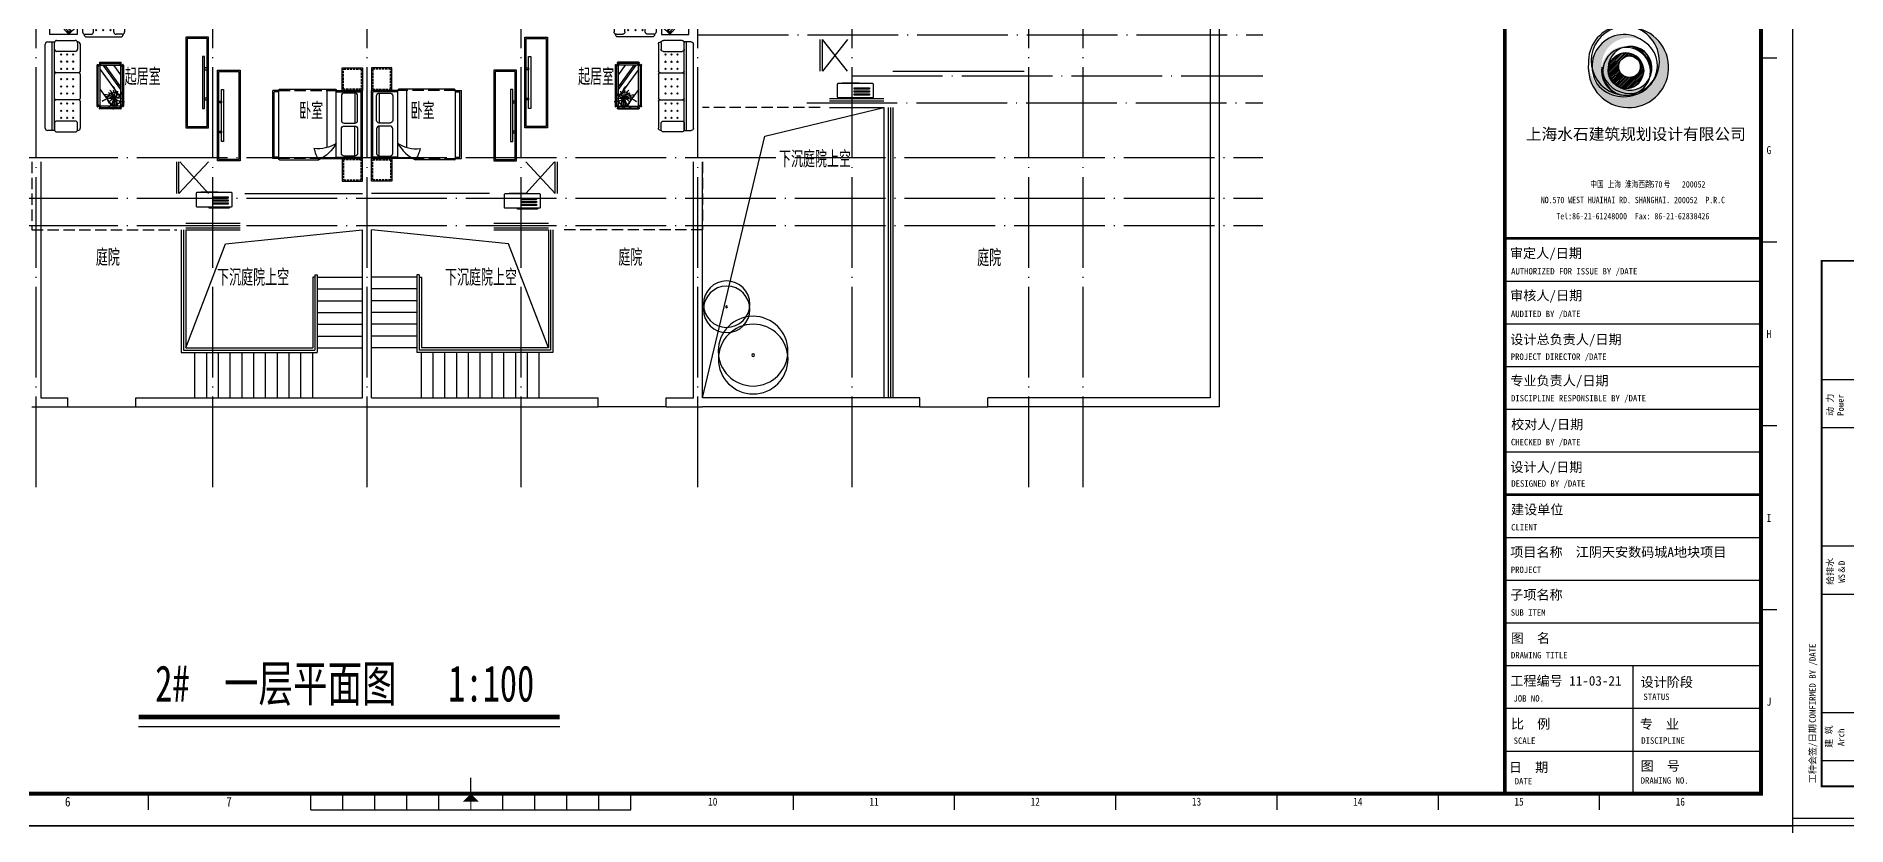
# Model space of a CAD drawing. Extents: x 921942 to 1159542, y -958603 to -790785.
# Drawn here: x 942581 to 982530, y -916648 to -899241 of the extents above; entities that cross this region are included whole.
import ezdxf
from ezdxf.enums import TextEntityAlignment as Align

# ---------------------------------------------------------------- set-up
doc = ezdxf.new("R2010")
doc.units = 0
doc.header["$LTSCALE"] = 1000
doc.header["$MEASUREMENT"] = 0
doc.linetypes.add('DASH', pattern=[0.35, 0.25, -0.1])
doc.linetypes.add('DOTE', pattern=[2.42, 2, -0.2, 0.02, -0.2])
doc.layers.get('0').update_dxf_attribs({"linetype": 'CONTINUOUS'})
for name, color, linetype in [('BALCONY', 6, 'CONTINUOUS'), ('DIM_SYMB', 3, 'CONTINUOUS'), ('DOTE', 1, 'DOTE'), ('FACE', 2, 'CONTINUOUS'), ('PUB_TEXT', 7, 'CONTINUOUS'), ('STAIR', 2, 'CONTINUOUS'), ('TT', 7, 'CONTINUOUS'), ('WINDOW', 4, 'CONTINUOUS'), ('厨卫', 8, 'CONTINUOUS'), ('图框', 255, 'CONTINUOUS'), ('家具', 8, 'CONTINUOUS'), ('树', 86, 'CONTINUOUS'), ('看线', 2, 'CONTINUOUS'), ('空调', 8, 'CONTINUOUS'), ('造型墙', 55, 'CONTINUOUS'), ('面积线', 3, 'CONTINUOUS')]:
    doc.layers.add(name, color=color, linetype=linetype)
doc.styles.add('DIM_FONT', font='SIMPLEX', dxfattribs={"width": 0.7, "bigfont": 'GBCBIG'})
doc.styles.get("Standard").update_dxf_attribs({"font": 'GBENOR', "bigfont": 'GBCBIG'})
doc.styles.add('TKZ1', font='SIMHEI.TTF', dxfattribs={"width": 0.7})
doc.styles.add('图签栏', font='SimSun.ttf')
doc.styles.add('长仿宋', font='SimSun.ttf', dxfattribs={"width": 0.7, "height": 5})

# ---------------------------------------------------------------- blocks, each defined once
blk = doc.blocks.new('空调机')
at = {"layer": '空调', "color": 8}
for p, q in [((2416486, -275315), (2416486, -275325)), ((2416849, -275305), (2416496, -275305)), ((2416859, -275325), (2416859, -275315))]:
    blk.add_line(p, q, dxfattribs=at)
blk.add_lwpolyline([(2416186, -275325), (2416946, -275325, -0.414214), (2416966, -275345), (2416966, -275615, -0.414214), (2416946, -275635), (2416186, -275635, -0.414214), (2416166, -275615), (2416166, -275345, -0.414214)], format="xyb", close=True, dxfattribs=at)
for points in [[(2416235, -275664), (2416675, -275664), (2416675, -275649), (2416235, -275649)], [(2416256, -275445), (2416592, -275445), (2416592, -275416), (2416256, -275416)], [(2416256, -275511), (2416592, -275511), (2416592, -275482), (2416256, -275482)], [(2416256, -275577), (2416592, -275577), (2416592, -275548), (2416256, -275548)]]:
    blk.add_lwpolyline(points, close=True, dxfattribs=at)
for centre, start, end in [((2416496, -275315), 90, 180), ((2416849, -275315), 0, 90)]:
    blk.add_arc(centre, 10, start, end, dxfattribs=at)
blk = doc.blocks.new('asfdfgfhfg')
at = {"layer": '家具', "color": 6}
for p, q in [((-694, 1502), (-729, 1600)), ((-683, 1543), (-673, 1632)), ((-651, 1566), (-616, 1640)), ((-632, 1568), (-564, 1629)), ((-677, 1466), (-777, 1525)), ((-649, 1450), (-776, 1433)), ((-609, 1454), (-722, 1355)), ((-583, 1478), (-618, 1320)), ((-611, 1564), (-511, 1595)), ((-598, 1556), (-471, 1530)), ((-581, 1533), (-467, 1445)), ((-575, 1501), (-521, 1357))]:
    blk.add_line(p, q, dxfattribs=at)
at = {"layer": '家具'}
for p, q in [((-54, 1595), (-54, 1745)), ((-54, 1645), (809, 1645)), ((-4, 1795), (759, 1795)), ((809, 1745), (809, 1592)), ((-575, 1274), (-405, 1443)), ((-386, 1085), (-575, 1274)), ((-556, 1274), (-509, 1227)), ((-504, 1326), (-551, 1278)), ((-551, 1278), (-509, 1236)), ((-532, 1278), (-504, 1307)), ((-532, 1278), (-381, 1128)), ((-509, 1236), (-499, 1245)), ((-509, 1227), (-495, 1241)), ((-462, 1283), (-504, 1326)), ((-353, 1156), (-504, 1307)), ((-452, 1283), (-499, 1330)), ((-386, 1406), (-471, 1321)), ((-471, 1321), (-433, 1283)), ((-471, 1274), (-462, 1283)), ((-466, 1269), (-452, 1283)), ((-452, 1302), (-367, 1387)), ((-433, 1283), (-348, 1368)), ((-405, 1443), (-216, 1255)), ((-348, 1368), (-386, 1406)), ((-216, 1255), (-386, 1085)), ((-325, 1297), (-363, 1260)), ((-363, 1260), (-306, 1203)), ((-268, 1241), (-325, 1297)), ((-306, 1203), (-268, 1241)), ((-87, 1545), (-87, 1134)), ((-54, 1595), (809, 1595)), ((102, 1595), (-37, 1595)), ((152, 1134), (152, 1545)), ((198, 1453), (229, 1423)), ((229, 1453), (198, 1423)), ((198, 1326), (229, 1296)), ((229, 1326), (198, 1296)), ((356, 1453), (386, 1423)), ((386, 1453), (356, 1423)), ((356, 1326), (386, 1296)), ((386, 1326), (356, 1296)), ((514, 1453), (544, 1423)), ((544, 1453), (514, 1423)), ((514, 1326), (544, 1296)), ((544, 1326), (514, 1296)), ((602, 1134), (602, 1545)), ((652, 1595), (792, 1595)), ((842, 1545), (842, 1134)), ((-909, -988), (-909, 862)), ((-859, 912), (-706, 912)), ((-759, -1038), (-759, 912)), ((-709, -1038), (-709, 912)), ((-709, 755), (-709, 896)), ((-659, 946), (-247, 946)), ((-424, 1151), (-414, 1161)), ((-381, 1109), (-424, 1151)), ((-386, 1189), (-377, 1198)), ((-334, 1156), (-381, 1109)), ((-381, 1128), (-353, 1156)), ((-377, 1198), (-334, 1156)), ((-197, 912), (-189, 912)), ((-197, 896), (-197, 755)), ((-139, 862), (-139, 264)), ((-54, 1084), (-54, 1075)), ((-37, 1084), (102, 1084)), ((-4, 1025), (759, 1025)), ((198, 1189), (229, 1159)), ((229, 1189), (198, 1159)), ((386, 1189), (356, 1159)), ((356, 1189), (386, 1159)), ((514, 1189), (544, 1159)), ((544, 1189), (514, 1159)), ((792, 1084), (652, 1084)), ((809, 1084), (809, 1075)), ((-247, 705), (-659, 705)), ((-546, 651), (-576, 620)), ((-546, 620), (-576, 651)), ((-546, 463), (-576, 493)), ((-546, 493), (-576, 463)), ((-409, 651), (-439, 620)), ((-409, 620), (-439, 651)), ((-409, 493), (-439, 463)), ((-409, 463), (-439, 493)), ((-282, 651), (-312, 620)), ((-282, 620), (-312, 651)), ((-282, 493), (-312, 463)), ((-282, 463), (-312, 493)), ((236, -505), (236, 404)), ((246, 414), (251, 414)), ((261, 368), (333, 440)), ((261, 396), (305, 440)), ((261, -505), (261, 404)), ((287, 455), (287, 450)), ((297, 465), (756, 465)), ((297, 440), (756, 440)), ((364, 400), (751, -134)), ((407, 400), (751, -75)), ((595, 400), (751, 185)), ((791, 368), (719, 440)), ((791, 396), (747, 440)), ((766, 455), (766, 450)), ((791, 404), (791, -505)), ((806, 414), (801, 414)), ((816, 404), (816, -505)), ((-169, 235), (-679, 235)), ((-546, 335), (-576, 305)), ((-546, 305), (-576, 335)), ((-546, 75), (-576, 105)), ((-546, 105), (-576, 75)), ((-409, 335), (-439, 305)), ((-409, 305), (-439, 335)), ((-409, 75), (-439, 105)), ((-409, 105), (-439, 75)), ((-282, 335), (-312, 305)), ((-282, 305), (-312, 335)), ((-282, 75), (-312, 105)), ((-282, 105), (-312, 75)), ((-139, 206), (-139, -332)), ((301, 305), (751, -315)), ((-169, -361), (-679, -361)), ((-546, -52), (-576, -82)), ((-546, -82), (-576, -52)), ((-546, -240), (-576, -210)), ((-546, -210), (-576, -240)), ((-409, -82), (-439, -52)), ((-409, -52), (-439, -82)), ((-409, -240), (-439, -210)), ((-409, -210), (-439, -240)), ((-282, -82), (-312, -52)), ((-282, -52), (-312, -82)), ((-282, -240), (-312, -210)), ((-282, -210), (-312, -240)), ((-139, -390), (-139, -988)), ((301, -138), (565, -500)), ((-546, -431), (-576, -461)), ((-546, -461), (-576, -431)), ((-546, -619), (-576, -588)), ((-546, -588), (-576, -619)), ((-546, -746), (-576, -776)), ((-546, -776), (-576, -746)), ((-409, -431), (-439, -461)), ((-409, -461), (-439, -431)), ((-409, -588), (-439, -619)), ((-409, -619), (-439, -588)), ((-409, -746), (-439, -776)), ((-409, -776), (-439, -746)), ((-282, -431), (-312, -461)), ((-282, -461), (-312, -431)), ((-282, -588), (-312, -619)), ((-282, -619), (-312, -588)), ((-282, -746), (-312, -776)), ((-282, -776), (-312, -746)), ((246, -515), (251, -515)), ((261, -468), (333, -540)), ((261, -496), (305, -540)), ((287, -555), (287, -550)), ((756, -540), (297, -540)), ((756, -565), (297, -565)), ((791, -468), (719, -540)), ((791, -496), (747, -540)), ((766, -555), (766, -550)), ((806, -515), (801, -515)), ((-709, -1038), (-859, -1038)), ((-709, -881), (-709, -1021)), ((-247, -831), (-659, -831)), ((-659, -1071), (-247, -1071)), ((-197, -1021), (-197, -881)), ((-197, -1038), (-189, -1038))]:
    blk.add_line(p, q, dxfattribs=at)
for points in [[(-805, 1679), (-205, 1679), (-205, 1079), (-805, 1079)], [(301, 400), (751, 400), (751, -500), (301, -500)]]:
    blk.add_lwpolyline(points, close=True, dxfattribs=at)
at = {"layer": '家具', "color": 3, "const_width": 12}
for points in [[(415, -356, 1), (415, -368, 1)], [(484, -251, 1), (484, -263, 1)], [(540, -295, 1), (540, -307, 1)], [(540, -336, 1), (540, -348, 1)], [(547, -221, 1), (547, -233, 1)], [(597, -328, 1), (597, -340, 1)], [(606, -309, 1), (606, -321, 1)], [(610, -339, 1), (610, -351, 1)], [(616, -325, 1), (616, -337, 1)], [(629, -320, 1), (629, -332, 1)], [(643, -155, 1), (643, -167, 1)], [(649, -284, 1), (649, -296, 1)], [(672, -257, 1), (672, -269, 1)], [(550, -449, 1), (550, -461, 1)], [(613, -518, 1), (613, -530, 1)], [(686, -441, 1), (686, -453, 1)]]:
    blk.add_lwpolyline(points, format="xyb", close=True, dxfattribs=at)
at = {"layer": '家具', "color": 6}
for centre, radius in [((-623, 1480), 160), ((-634, 1508), 60)]:
    blk.add_circle(centre, radius, dxfattribs=at)
at = {"layer": '家具'}
blk.add_circle((609, -339), 144, dxfattribs=at)
for centre, radius, start, end in [((-4, 1745), 50, 90, 180), ((759, 1745), 50, 0, 90), ((-37, 1545), 50, 90, 180), ((102, 1545), 50, 0, 90), ((652, 1545), 50, 90, 180), ((792, 1545), 50, 0, 90), ((-859, 862), 50, 90, 180), ((-659, 896), 50, 90, 180), ((-247, 896), 50, 0, 90), ((-189, 862), 50, 0, 90), ((-37, 1134), 50, 180, 270), ((-4, 1075), 50, 180, 270), ((102, 1134), 50, 270, 0), ((652, 1134), 50, 180, 270), ((759, 1075), 50, 270, 0), ((792, 1134), 50, 270, 0), ((-659, 755), 50, 180, 270), ((-247, 755), 50, 270, 0), ((246, 404), 10, 90, 180), ((251, 404), 10, 0, 90), ((297, 455), 10, 90, 180), ((297, 450), 10, 180, 270), ((756, 455), 10, 0, 90), ((756, 450), 10, 270, 0), ((801, 404), 10, 90, 180), ((806, 404), 10, 0, 90), ((-679, 265), 30, 180, 270), ((-679, 205), 30, 90, 180), ((-169, 265), 30, 270, 0), ((-169, 205), 30, 0, 90), ((-679, -331), 30, 180, 270), ((-679, -391), 30, 90, 180), ((-169, -331), 30, 270, 0), ((-169, -391), 30, 0, 90), ((246, -505), 10, 180, 270), ((251, -505), 10, 270, 0), ((297, -550), 10, 90, 180), ((297, -555), 10, 180, 270), ((756, -550), 10, 0, 90), ((756, -555), 10, 270, 0), ((801, -505), 10, 180, 270), ((806, -505), 10, 270, 0), ((-859, -988), 50, 180, 270), ((-659, -881), 50, 90, 180), ((-659, -1021), 50, 180, 270), ((-247, -881), 50, 0, 90), ((-247, -1021), 50, 270, 0), ((-189, -988), 50, 270, 0)]:
    blk.add_arc(centre, radius, start, end, dxfattribs=at)
at = {"layer": '家具', "color": 3}
for centre, radius, start, end in [((550, -656), 325, 81.2496, 128.2333), ((424, -513), 260, 44.4861, 99.3762), ((461, -645), 346, 65.0888, 95.9637), ((315, -300), 287, 301.315, 352.1378), ((439, -395), 190, 24.0956, 76.2953), ((-633, 982), 1790, 309.0488, 312.6799), ((329, -375), 291, 13.0452, 49.7766), ((-32, -299), 642, 340.5249, 357.8244), ((395, -436), 234, 323.3231, 25.7633), ((366, -260), 293, 348.5516, 40.9815), ((121, -311), 502, 358.3286, 18.729), ((1027, 363), 810, 238.9873, 250.361), ((496, -453), 169, 332.9909, 45.9102), ((565, -207), 126, 298.8901, 348.4579), ((435, -141), 259, 318.7581, 353.8624), ((606, -140), 193, 276.9904, 348.0284), ((453, -480), 233, 355.8741, 36.9558), ((648, -813), 490, 73.8561, 89.1105), ((816, -188), 219, 252.9456, 276.4814)]:
    blk.add_arc(centre, radius, start, end, dxfattribs=at)
at = {"layer": '家具', "style": 'DIM_FONT', "width": 0.8, "flags": 9}
for tag, p, rotation in [('YSIZE', (377, 1795), 180), ('XSIZE', (377, 1795), 180), ('YSIZE', (-909, -63), 270), ('XSIZE', (-909, -63), 270)]:
    blk.add_attdef(tag, p, '', height=0.5, rotation=rotation, dxfattribs=at)
blk = doc.blocks.new('A$C2FB07499')
at = {"layer": '家具', "ltscale": 0.5}
blk.add_lwpolyline([(500, 0), (0, 0), (0, 2000), (500, 2000)], close=True, dxfattribs=at)
at = {"layer": '家具', "color": 251, "ltscale": 40}
for points in [[(470, 30), (30, 30), (30, 1970), (470, 1970)], [(368, 1572), (415, 1572), (415, 428), (368, 428)], [(415, 1381), (480, 1381), (480, 1343), (415, 1343)], [(415, 717), (480, 717), (480, 679), (415, 679)]]:
    blk.add_lwpolyline(points, close=True, dxfattribs=at)
blk = doc.blocks.new('dgfgf')
at = {"layer": '家具'}
blk.add_lwpolyline([(7597, -62676), (7147, -62676), (7147, -63176), (7597, -63176), (7597, -62676), (7517, -62676)], dxfattribs=at)
at = {"layer": '家具', "color": 251, "linetype": 'DASH', "ltscale": 0.2}
blk.add_lwpolyline([(7567, -62706), (7177, -62706), (7177, -63146), (7567, -63146)], close=True, dxfattribs=at)
blk = doc.blocks.new('A$C72813290')
at = {"layer": '家具'}
for p, q in [((579, 2000), (0, 2000)), ((0, 500), (0, 2000)), ((579, 500), (579, 2010)), ((1830, 2030), (599, 2030)), ((779, 753), (779, 2030)), ((1850, 500), (1850, 2000)), ((1850, 2000), (1980, 2000)), ((1980, 500), (1980, 2000)), ((30, 530), (30, 1970)), ((579, 1970), (30, 1970)), ((170, 1945), (170, 1283)), ((1850, 1970), (1950, 1970)), ((1950, 530), (1950, 1970)), ((170, 555), (170, 1217)), ((912, 500), (0, 500)), ((579, 530), (30, 530)), ((1830, 470), (967, 470)), ((1850, 530), (1950, 530)), ((1850, 500), (1980, 500))]:
    blk.add_line(p, q, dxfattribs=at)
at = {"layer": '家具', "linetype": 'DASH'}
for p, q in [((1850, 2000), (579, 2000)), ((912, 500), (1850, 500))]:
    blk.add_line(p, q, dxfattribs=at)
at = {"layer": '家具'}
for points in [[(170, 1945), (405, 1945, -0.414214), (465, 1885), (465, 1343, -0.414214), (405, 1283), (170, 1283, -0.414214), (110, 1343), (110, 1885, -0.414214)], [(170, 555), (405, 555, 0.414214), (465, 615), (465, 1157, 0.414214), (405, 1217), (170, 1217, 0.414214), (110, 1157), (110, 615, 0.414214)]]:
    blk.add_lwpolyline(points, format="xyb", close=True, dxfattribs=at)
blk.add_lwpolyline([(579, 833, 0.180302), (1071, 725, -0.088637), (967, 470, 28871.271551)], format="xyb", dxfattribs=at)
for centre, radius, start, end in [((599, 2010), 20, 90, 180), ((1819, 2001), 30.7, 357.6884, 69.6917), ((1392, 1313), 944, 210.6075, 243.2773), ((1819, 499), 30.7, 290.3566, 2.3152)]:
    blk.add_arc(centre, radius, start, end, dxfattribs=at)
blk.add_blockref('dgfgf', (-7147, 65176), dxfattribs=at)
at = {"layer": '家具', "xscale": -1, "rotation": 180}
blk.add_blockref('dgfgf', (-7147, -62676), dxfattribs=at)
blk = doc.blocks.new('$plan$00000428')
for centre, radius in [((-45, 29), 445), ((39, -27), 445), ((-3, 1), 18.1)]:
    blk.add_circle(centre, radius)
at = {"width": 0.8, "flags": 9}
for tag in ['YSIZE', 'XSIZE']:
    blk.add_attdef(tag, (-5, 0), '', height=0.2, dxfattribs=at)
blk = doc.blocks.new('A$C790473E3')
at = {"layer": 'FACE'}
blk.add_hatch(color=256, dxfattribs=at).paths.add_polyline_path([(12277, 22805, -0.43582423), (25158, 38243, 0.40349822), (8203, 25238, -0.61544517), (35207, 40694, 0.91316991), (6565, 13084, -0.18593916), (0, 27582, 2.29498981), (29364, 49669, -0.74337417), (29147, 8589, 0.27041132), (38508, 20344, -0.44566281), (20141, 12365, -0.32623171)])
h = blk.add_hatch(dxfattribs=at)
h.set_pattern_fill('ANSI31', color=256, scale=6118.035339, style=0)
h.set_pattern_definition([(45, (-835537.9, 198731.2), (-540.76303, 540.76303), [])])
h.paths.add_polyline_path([(34441, 22970, 1.00745479), (12277, 22805, 0.99260037)])
h.paths.add_polyline_path([(18828, 25457, -1), (32328, 25457, -1)], flags=16)
blk.add_circle((23359, 22970), 11082, dxfattribs=at)
at = {"layer": 'FACE', "color": 2}
blk.add_circle((25578, 25457), 6750, dxfattribs=at)
for centre, radius, start, end in [((24948, 24977), 25084, 174.038692, 79.861542), ((22142, 25587), 19974, 49.145957, 218.751509), ((23075, 29161), 21450, 286.445455, 72.950093), ((25605, 26152), 17427, 56.564441, 183.004516), ((23426, 22946), 15395, 83.539592, 171.435544), ((25891, 24539), 13724, 93.061268, 187.256224), ((23359, 22970), 11082, 253.122954, 180.85108), ((22101, 28855), 22137, 183.29715, 225.430105), ((25737, 24611), 13464, 245.440082, 341.523102), ((23754, 22488), 14908, 291.206809, 351.732962)]:
    blk.add_arc(centre, radius, start, end, dxfattribs=at)
blk = doc.blocks.new('图框2')
at = {"layer": '图框', "color": 0}
for p, q in [((84100, 59400), (0, 59400)), ((0, 0), (0, 59400)), ((84100, 0), (84100, 59400)), ((83600, 23960), (83100, 23960)), ((83600, 18220), (83100, 18220)), ((900, 17400), (2500, 17400)), ((900, 17400), (2500, 17400)), ((75100, 17000), (83100, 17000)), ((75100, 15667), (83100, 15667)), ((75100, 14333), (83100, 14333)), ((900, 13700), (2500, 13700)), ((75100, 13000), (83100, 13000)), ((83600, 12480), (83100, 12480)), ((900, 12200), (2500, 12200)), ((75100, 11667), (83100, 11667)), ((900, 8500), (2500, 8500)), ((75100, 9000), (83100, 9000)), ((75100, 7667), (83100, 7667)), ((900, 7000), (2500, 7000)), ((75100, 6333), (83100, 6333)), ((83600, 6740), (83100, 6740)), ((75100, 5000), (83100, 5000)), ((79100, 5000), (79100, 1000)), ((75100, 3667), (83100, 3667)), ((900, 3300), (2500, 3300)), ((75100, 2333), (83100, 2333)), ((900, 1800), (2500, 1800)), ((42800, 1000), (42800, 1500)), ((32725, 500), (32725, 1000)), ((37800, 500), (37800, 1000)), ((38800, 500), (38800, 1000)), ((39800, 500), (39800, 1000)), ((40800, 500), (40800, 1000)), ((41800, 500), (41800, 1000)), ((43800, 500), (43800, 1000)), ((44800, 500), (44800, 1000)), ((45800, 500), (45800, 1000)), ((46800, 500), (46800, 1000)), ((47800, 500), (47800, 1000)), ((52875, 500), (52875, 1000)), ((57912, 500), (57912, 1000)), ((62950, 500), (62950, 1000)), ((67988, 500), (67988, 1000)), ((73025, 500), (73025, 1000)), ((78062, 500), (78062, 1000)), ((0, 0), (84100, 0)), ((37800, 500), (47800, 500))]:
    blk.add_line(p, q, dxfattribs=at)
at = {"layer": '图框', "color": 0, "const_width": 120}
blk.add_lwpolyline([(83100, 58400), (2500, 58400), (2500, 1000), (83100, 1000)], close=True, dxfattribs=at)
at = {"layer": '图框', "color": 0}
for points, const_width in [([(75100, 58400), (75100, 1000)], 120), ([(75100, 18333), (83100, 18333)], 80), ([(75100, 18333), (83100, 18333)], 66.7), ([(2500, 1000), (900, 1000), (900, 17400), (2500, 17400)], 60), ([(75100, 10333), (83100, 10333)], 80), ([(42800, 750), (42800, 500)], 30)]:
    blk.add_lwpolyline(points, dxfattribs=dict(at, const_width=const_width))
blk.add_solid([(42550, 750), (43050, 750), (42800, 1000)], dxfattribs=at)
at = {"layer": '图框', "color": 0, "linetype": 'ByBlock', "xscale": 0.04999999701976776, "yscale": 0.05000000447034836, "zscale": 0.05}
blk.add_blockref('A$C790473E3', (77715, 22421), dxfattribs=at)
at = {"layer": '图框', "color": 0, "style": 'TKZ1'}
blk.add_text('上海水石建筑规划设计有限公司', height=360, dxfattribs=at).set_placement((79192, 21597), align=Align.MIDDLE)
for s, height, width, p in [('G', 250, 0.85, (83350, 21090)), ('中国 上海 淮海西路   号    ', 200, 0.75, (79264, 20033)), ('570     200052 ', 200, 0.75, (80571, 20021)), ('NO.570 WEST HUAIHAI RD. SHANGHAI. 200052  P.R.C', 200, 0.75, (79100, 19533)), ('Tel:86-21-61248000  Fax: 86-21-62838426', 200, 0.75, (79100, 19033)), ('H', 250, 0.85, (83350, 15350)), ('I', 250, 0.85, (83350, 9610)), ('J', 250, 0.85, (83350, 3870)), ('6', 300, 0.85, (30206, 750)), ('7', 300, 0.85, (35244, 750)), ('10', 250, 0.85, (50356, 750)), ('11', 250, 0.85, (55394, 750)), ('12', 250, 0.85, (60431, 750)), ('13', 250, 0.85, (65469, 750)), ('14', 250, 0.85, (70506, 750)), ('15', 250, 0.85, (75544, 750)), ('16', 250, 0.85, (80581, 750))]:
    blk.add_text(s, height=height, dxfattribs=dict(at, width=width)).set_placement(p, align=Align.MIDDLE)
at = {"layer": '图框', "color": 0, "style": '图签栏'}
for s, height, p in [('审定人/日期', 300, (75260, 17722)), ('AUTHORIZED FOR ISSUE BY /DATE', 200, (75295, 17208)), ('审核人/日期', 300, (75266, 16402)), ('AUDITED BY /DATE', 200, (75288, 15876)), ('设计总负责人/日期', 300, (75272, 15030)), ('PROJECT DIRECTOR /DATE', 200, (75284, 14542)), ('专业负责人/日期', 300, (75272, 13744)), ('DISCIPLINE RESPONSIBLE BY /DATE', 200, (75292, 13246)), ('校对人/日期', 300, (75296, 12378)), ('CHECKED BY /DATE', 200, (75290, 11877)), ('设计人/日期', 300, (75274, 11045)), ('DESIGNED BY /DATE', 200, (75301, 10583)), ('建设单位', 300, (75293, 9720)), ('CLIENT', 200, (75297, 9217)), ('项目名称  江阴天安数码城A地块项目', 300, (75269, 8393)), ('PROJECT', 200, (75285, 7890)), ('子项名称  ', 300, (75269, 7060)), ('SUB ITEM', 200, (75285, 6557)), ('图  名', 300, (75285, 5706)), ('DRAWING TITLE', 200, (75291, 5224)), ('工程编号 11-03-21', 300, (75271, 4374)), ('设计阶段', 300, (79340, 4335)), ('JOB NO.', 200, (75369, 3875)), ('STATUS', 200, (79430, 3927)), ('比  例', 300, (75290, 3030)), ('专  业', 300, (79318, 3025)), ('SCALE', 200, (75375, 2555)), ('DISCIPLINE', 200, (79361, 2559)), ('日  期', 300, (75226, 1677)), ('图  号', 300, (79342, 1717)), ('DATE', 200, (75408, 1290)), ('DRAWING NO.', 200, (79344, 1311))]:
    blk.add_text(s, height=height, dxfattribs=at).set_placement(p)
for s, p in [('动 力', (1156, 12907)), ('给排水', (1156, 7707)), ('建 筑', (1116, 2550))]:
    blk.add_text(s, height=200, rotation=90, dxfattribs=at).set_placement(p, align=Align.MIDDLE)
for s, height, p in [('Power', 200, (1588, 12561)), ('WS＆D', 200, (1623, 7351)), ('CONFIRMED BY /DATE', 202.02, (712, 2979)), ('日期', 202, (713, 2372)), ('工种会签/', 202, (714, 1094)), ('Arch', 200, (1602, 2253))]:
    blk.add_text(s, height=height, rotation=90, dxfattribs=at).set_placement(p)
blk = doc.blocks.new('asfsdgdfhfgj')
at = {"layer": 'DOTE', "linetype": 'DOTE'}
for p, q in [((-21500, -13382), (-21500, 15060)), ((-20100, 4292), (-20100, 15060)), ((-16800, 4292), (-16800, 15060)), ((-14900, -13382), (-14900, 15060)), ((-13400, 6892), (-13400, 15060)), ((-10700, -13382), (-10700, 15060)), ((-5900, 1092), (-5900, 15060)), ((-900, 1092), (-900, 15060)), ((1500, 6892), (1500, 15060)), ((3900, -13382), (3900, 15060)), ((6300, 6892), (6300, 15060)), ((8200, 6892), (8200, 15060)), ((11200, -13382), (11200, 15060)), ((12400, -13382), (12400, 15060)), ((-23001, 11692), (16361, 11692)), ((6300, 10892), (16361, 10892)), ((6300, 10292), (16361, 10292)), ((-23001, 9092), (3900, 9092)), ((-23001, 7892), (-14900, 7892)), ((-14900, 6892), (16361, 6892)), ((-9100, 4892), (16361, 4892)), ((-23001, 4292), (-10700, 4292)), ((-17900, -13382), (-17900, 2992)), ((7300, 2392), (16361, 2392)), ((7300, -13382), (7300, 2392)), ((-23001, 1892), (-19100, 1892)), ((-6800, -13382), (-6800, 1092)), ((-3400, -13382), (-3400, 1092)), ((0, -13382), (0, 1092)), ((3900, 392), (16361, 392)), ((-23001, -1908), (-14900, -1908)), ((-23001, -2508), (-14900, -2508)), ((3900, -3408), (16361, -3408)), ((7300, -4308), (16361, -4308)), ((6300, -4908), (16361, -4908)), ((-23001, -6108), (16361, -6108)), ((-23001, -7008), (16361, -7008)), ((-23001, -7608), (16361, -7608))]:
    blk.add_line(p, q, dxfattribs=at)

msp = doc.modelspace()

# ---------------------------------------------------------------- linework, layer by layer
at = {"layer": 'BALCONY', "color": 8}
for p, q in [((960081, -900612), (961281, -900612)), ((960081, -900812), (961281, -900812)), ((945881, -903362), (947081, -903362)), ((945881, -903512), (947081, -903512)), ((952681, -903362), (953881, -903362)), ((952681, -903512), (953881, -903512))]:
    msp.add_line(p, q, dxfattribs=at)
at = {"layer": 'BALCONY'}
for p, q in [((960081, -900662), (961281, -900662)), ((960081, -900712), (961281, -900712)), ((961381, -900812), (961381, -907212)), ((961431, -900812), (961431, -907212)), ((945781, -903512), (945781, -906212)), ((945831, -903512), (945831, -906162)), ((945881, -903412), (947081, -903412)), ((945881, -903462), (947081, -903462)), ((952681, -903412), (953881, -903412)), ((952681, -903462), (953881, -903462)), ((953931, -903512), (953931, -906162)), ((953981, -903512), (953981, -906212)), ((948732, -904502), (948732, -906162)), ((948732, -904502), (948782, -904502)), ((948782, -904502), (948782, -906212)), ((950980, -904502), (950980, -906212)), ((951030, -904502), (950980, -904502)), ((951030, -904502), (951030, -906162)), ((945781, -906212), (948782, -906212)), ((945831, -906162), (948732, -906162)), ((953981, -906212), (950980, -906212)), ((953931, -906162), (951030, -906162))]:
    msp.add_line(p, q, dxfattribs=at)
at = {"layer": 'DIM_SYMB', "const_width": 105}
msp.add_lwpolyline([(944840, -914248), (954134, -914248)], dxfattribs=at)
at = {"layer": 'DIM_SYMB'}
msp.add_lwpolyline([(944840, -914458), (954134, -914458)], dxfattribs=at)
at = {"layer": 'STAIR'}
for p, q in [((948782, -904552), (949782, -904552)), ((948782, -904812), (949782, -904812)), ((950980, -904552), (949980, -904552)), ((950980, -904812), (949980, -904812)), ((948782, -905072), (949782, -905072)), ((950980, -905072), (949980, -905072)), ((948782, -905332), (949782, -905332)), ((948782, -905592), (949782, -905592)), ((950980, -905332), (949980, -905332)), ((950980, -905592), (949980, -905592)), ((948782, -905852), (949782, -905852)), ((950980, -905852), (949980, -905852)), ((946082, -907212), (946082, -906212)), ((946342, -907212), (946342, -906212)), ((946602, -907212), (946602, -906212)), ((946862, -907212), (946862, -906212)), ((947122, -907212), (947122, -906212)), ((947382, -907212), (947382, -906212)), ((947642, -907212), (947642, -906212)), ((947902, -907212), (947902, -906212)), ((948162, -907212), (948162, -906212)), ((948422, -907212), (948422, -906212)), ((948682, -907212), (948682, -906212)), ((948782, -906112), (949782, -906112)), ((950980, -906112), (949980, -906112)), ((951080, -907212), (951080, -906212)), ((951340, -907212), (951340, -906212)), ((951600, -907212), (951600, -906212)), ((951860, -907212), (951860, -906212)), ((952120, -907212), (952120, -906212)), ((952380, -907212), (952380, -906212)), ((952640, -907212), (952640, -906212)), ((952900, -907212), (952900, -906212)), ((953160, -907212), (953160, -906212)), ((953420, -907212), (953420, -906212)), ((953680, -907212), (953680, -906212))]:
    msp.add_line(p, q, dxfattribs=at)
at = {"layer": 'WINDOW'}
for p, q in [((943281, -907412), (944781, -907412)), ((956481, -907412), (954981, -907412)), ((962081, -907412), (963581, -907412))]:
    msp.add_line(p, q, dxfattribs=at)
at = {"layer": '家具'}
for p, q in [((959881, -900012), (959881, -899312)), ((959931, -900012), (959931, -899312)), ((960481, -899312), (959931, -900012)), ((960481, -900012), (959931, -899312)), ((945681, -902712), (945681, -902012)), ((945731, -902712), (945731, -902012)), ((946381, -902012), (945731, -902712)), ((945749, -902012), (946381, -902712)), ((954013, -902012), (953381, -902712)), ((953381, -902012), (954031, -902712)), ((954031, -902712), (954031, -902012)), ((954081, -902712), (954081, -902012))]:
    msp.add_line(p, q, dxfattribs=at)
at = {"layer": '看线'}
for p, q in [((961481, -900012), (964381, -900012)), ((947181, -902712), (949781, -902712)), ((952581, -902712), (949981, -902712))]:
    msp.add_line(p, q, dxfattribs=at)
at = {"layer": '看线', "linetype": 'DASH'}
for points in [[(959881, -900812), (957281, -900812)], [(942481, -902012), (942481, -903512), (945681, -903512)], [(957281, -902012), (957281, -903512), (954181, -903512)]]:
    msp.add_lwpolyline(points, dxfattribs=at)
at = {"layer": '造型墙'}
for p, q in [((961281, -900812), (961281, -907212)), ((961481, -900812), (961481, -907212)), ((945881, -903512), (945881, -906112)), ((949982, -907212), (949981, -903512)), ((953881, -903512), (953881, -906112)), ((948682, -904552), (948682, -906112)), ((948732, -904552), (948682, -904552)), ((951030, -904552), (951080, -904552)), ((951080, -904552), (951080, -906112)), ((945881, -906112), (948682, -906112)), ((953881, -906112), (951080, -906112)), ((943281, -907412), (943281, -907212)), ((944781, -907412), (944781, -907212)), ((954981, -907412), (954981, -907212)), ((956481, -907412), (956481, -907212)), ((962081, -907412), (962081, -907212)), ((963581, -907412), (963581, -907212))]:
    msp.add_line(p, q, dxfattribs=at)
for points in [[(968681, -882312), (968681, -907412), (963581, -907412)], [(968481, -882512), (968481, -907212), (963581, -907212)], [(957281, -907212), (958656, -901447), (961281, -900812)], [(942681, -902012), (942681, -907212), (943281, -907212)], [(956481, -907212), (957081, -907212), (957081, -902012)], [(957281, -907212), (957281, -902012)], [(944781, -907212), (949780, -907212), (949781, -903512)], [(945881, -906112), (946756, -903816), (949781, -903512)], [(953881, -906112), (953005, -903816), (949981, -903512)], [(949982, -907212), (954981, -907212)], [(962081, -907212), (957281, -907212)], [(942481, -907412), (943281, -907412)], [(944781, -907412), (954981, -907412)], [(956481, -907412), (957281, -907412)], [(962081, -907412), (957281, -907412)]]:
    msp.add_lwpolyline(points, dxfattribs=at)

# ---------------------------------------------------------------- block references
at = {"layer": '厨卫'}
msp.add_blockref('asfdfgfhfg', (943690, -900280), dxfattribs=at)
at = {"layer": '厨卫', "xscale": -1}
msp.add_blockref('asfdfgfhfg', (956172, -900280), dxfattribs=at)
at = {"layer": '图框', "color": 0, "linetype": 'ByBlock', "xscale": 0.7063020216301084, "yscale": 0.7063020213972777, "zscale": 0.7063020214030876}
for p in [(921942, -916648), (981342, -916483), (921942, -958603), (981342, -958603)]:
    msp.add_blockref('图框2', p, dxfattribs=at)
at = {"layer": '家具', "xscale": -1}
for p, rotation in [((945881, -899262), 179.9999999949975), ((952681, -899991), 180)]:
    msp.add_blockref('A$C2FB07499', p, dxfattribs=dict(at, rotation=rotation))
at = {"layer": '家具'}
for p, rotation in [((953861, -899262), 180.0000000050026), ((947081, -899991), 180)]:
    msp.add_blockref('A$C2FB07499', p, dxfattribs=dict(at, rotation=rotation))
at = {"layer": '家具', "xscale": -1}
msp.add_blockref('A$C72813290', (949781, -902439), dxfattribs=at)
at = {"layer": '家具'}
msp.add_blockref('A$C72813290', (949981, -902439), dxfattribs=at)
at = {"layer": '树', "rotation": 237.0761532164648}
for p, xscale, yscale, zscale in [((957814, -905209), 1.152000000086502, -1.152000000001863, 1.152), ((958398, -906277), 1.728000000129753, -1.728000000002794, 1.728)]:
    msp.add_blockref('$plan$00000428', p, dxfattribs=dict(at, xscale=xscale, yscale=yscale, zscale=zscale))
at = {"layer": '空调', "xscale": -1}
for p in [(3377222, -624960), (3363073, -627365), (3369873, -627393)]:
    msp.add_blockref('空调机', p, dxfattribs=at)
at = {"layer": '面积线'}
msp.add_blockref('asfsdgdfhfgj', (953281, -895804), dxfattribs=at)

# ---------------------------------------------------------------- texts
at = {"layer": 'PUB_TEXT', "style": '长仿宋', "width": 0.7}
msp.add_text('2#  一层平面图   1:100', height=797.47, dxfattribs=at).set_placement((945206, -913910))
at = {"layer": 'TT', "color": 0, "linetype": 'Continuous'}
for s, p in [('起居室', (944534, -900319)), ('起居室', (954537, -900319)), ('卧室', (948382, -901071)), ('卧室', (950840, -901071)), ('下沉庭院上空', (958970, -902135)), ('下沉庭院上空', (946573, -904744))]:
    msp.add_text(s, height=367.5, dxfattribs=at).set_placement(p)
for s, p in [('庭院', (943897, -904303)), ('庭院', (955425, -904303)), ('庭院', (963343, -904311)), ('下沉庭院上空', (951600, -904744))]:
    msp.add_text(s, height=367.5, rotation=0, dxfattribs=at).set_placement(p)

doc.saveas('drawing.dxf')
